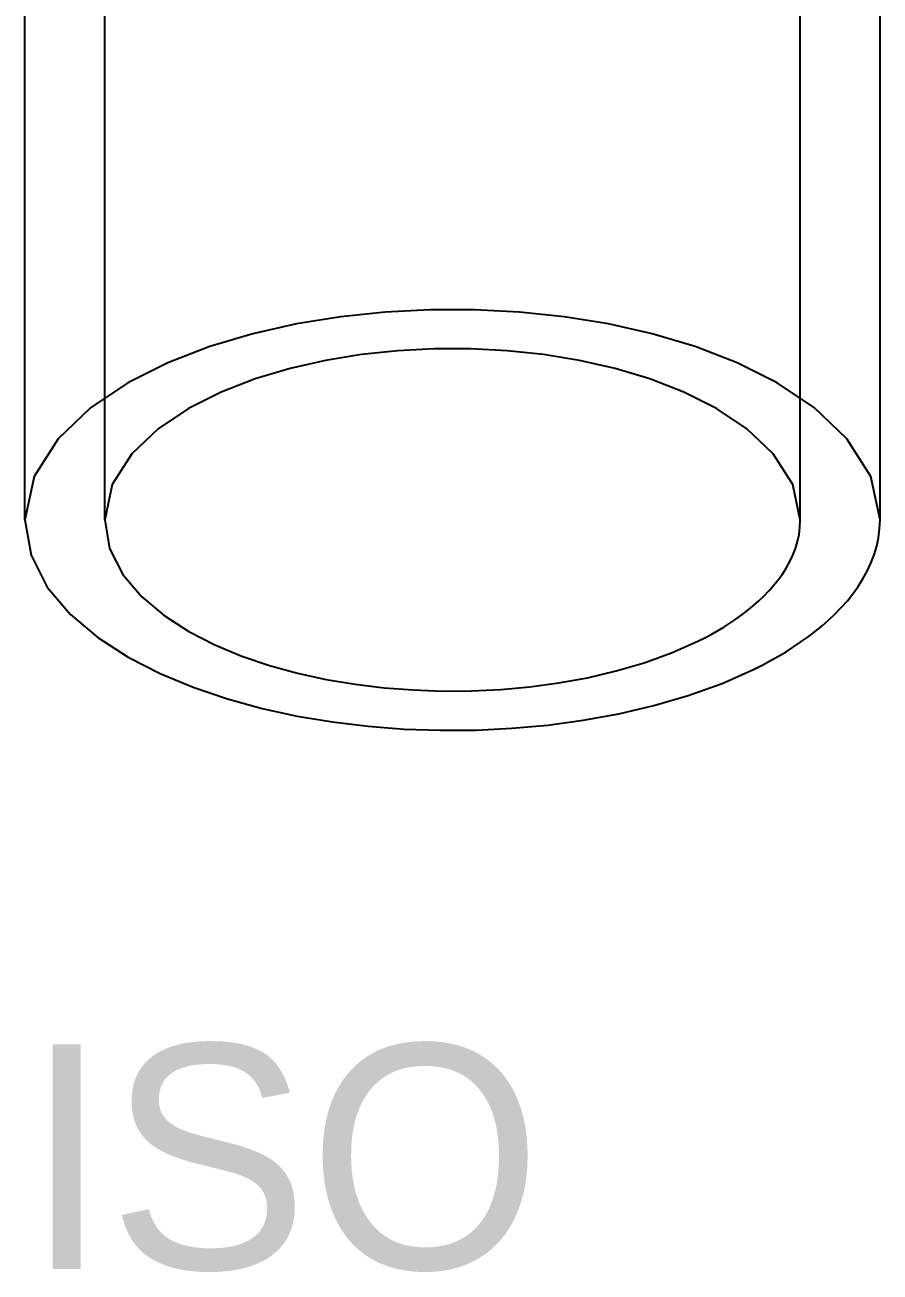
# Model space of a CAD drawing. Header units: millimetres. Extents: x 0 to 262, y -49 to 161.
# Drawn here: x 43.08 to 52.6, y 91.73 to 105.63 of the extents above; entities that cross this region are included whole.
import ezdxf

# ---------------------------------------------------------------- set-up
doc = ezdxf.new("R2010")
doc.units = ezdxf.units.MM
doc.layers.add('ISO_HIDDEN', color=8, linetype='CONTINUOUS')
doc.layers.add('ISO_VISIBLE', color=7, linetype='Continuous')

msp = doc.modelspace()

# ---------------------------------------------------------------- linework, layer by layer
at = {"layer": 'ISO_HIDDEN'}
for points in [[(43.967, 100.111), (43.967, 108.388)], [(51.714, 100.111), (51.714, 108.336)], [(52.603, 100.111), (52.5, 100.596), (52.234, 101.016), (51.872, 101.359), (51.457, 101.637), (51.011, 101.861), (50.545, 102.041), (50.066, 102.184), (49.579, 102.294), (49.086, 102.374), (48.589, 102.426), (48.091, 102.452), (47.591, 102.452), (47.092, 102.426), (46.596, 102.374), (46.103, 102.294), (45.615, 102.184), (45.137, 102.041), (44.671, 101.861), (44.225, 101.637), (43.81, 101.359), (43.448, 101.016), (43.181, 100.596), (43.078, 100.111)], [(51.714, 100.111), (51.631, 100.505), (51.414, 100.847), (51.119, 101.126), (50.782, 101.352), (50.419, 101.534), (50.04, 101.681), (49.651, 101.797), (49.255, 101.886), (48.854, 101.952), (48.45, 101.994), (48.044, 102.015), (47.638, 102.015), (47.232, 101.994), (46.828, 101.952), (46.427, 101.886), (46.031, 101.797), (45.642, 101.681), (45.263, 101.534), (44.9, 101.352), (44.562, 101.126), (44.268, 100.847), (44.051, 100.505), (43.967, 100.111)], [(43.967, 100.111), (44.022, 99.791), (44.17, 99.502), (44.38, 99.254), (44.629, 99.045), (44.903, 98.868), (45.192, 98.719), (45.493, 98.594), (45.801, 98.489), (46.115, 98.403), (46.433, 98.334), (46.755, 98.28), (47.078, 98.241), (47.403, 98.216), (47.728, 98.204), (48.054, 98.206), (48.379, 98.222), (48.703, 98.251), (49.026, 98.295), (49.346, 98.353), (49.663, 98.428), (49.976, 98.519), (50.282, 98.63), (50.58, 98.762)], [(50.58, 98.762), (50.652, 98.798), (50.723, 98.836), (50.793, 98.876), (50.862, 98.917), (50.93, 98.96), (50.997, 99.005), (51.063, 99.052), (51.127, 99.101), (51.189, 99.152), (51.25, 99.205), (51.308, 99.261), (51.365, 99.319), (51.418, 99.379), (51.468, 99.442), (51.515, 99.507), (51.559, 99.575), (51.598, 99.646), (51.632, 99.719), (51.661, 99.794), (51.684, 99.871), (51.701, 99.95), (51.711, 100.03), (51.714, 100.111)]]:
    msp.add_lwpolyline(points, dxfattribs=at)
at = {"layer": 'ISO_VISIBLE'}
for points in [[(43.078, 100.111), (43.078, 108.379)], [(52.603, 100.111), (52.603, 108.308)], [(43.078, 100.111), (43.146, 99.718), (43.327, 99.362), (43.586, 99.057), (43.892, 98.8), (44.228, 98.583), (44.584, 98.4), (44.954, 98.246), (45.333, 98.117), (45.719, 98.011), (46.11, 97.926), (46.505, 97.86), (46.903, 97.812), (47.302, 97.781), (47.702, 97.767), (48.103, 97.769), (48.502, 97.789), (48.901, 97.825), (49.298, 97.878), (49.692, 97.95), (50.082, 98.042), (50.466, 98.154), (50.843, 98.29), (51.208, 98.453)], [(51.208, 98.453), (51.297, 98.497), (51.384, 98.544), (51.471, 98.593), (51.556, 98.643), (51.64, 98.696), (51.722, 98.752), (51.802, 98.809), (51.881, 98.869), (51.958, 98.932), (52.032, 98.997), (52.104, 99.066), (52.173, 99.137), (52.239, 99.211), (52.301, 99.288), (52.359, 99.369), (52.412, 99.453), (52.46, 99.539), (52.502, 99.629), (52.537, 99.722), (52.566, 99.817), (52.586, 99.913), (52.599, 100.012), (52.603, 100.111)]]:
    msp.add_lwpolyline(points, dxfattribs=at)

# ---------------------------------------------------------------- texts
msp.add_text('ISO', height=2.5, dxfattribs=at).set_placement((43.078, 91.767))

doc.saveas('drawing.dxf')
